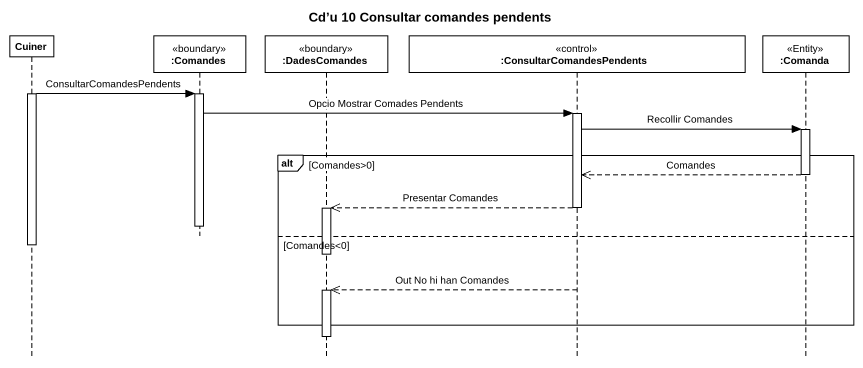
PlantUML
@startuml
title Cd’u 10 Consultar comandes pendents
hide footbox
participant Cuiner
participant ":Comandes" as Comandes <<boundary>>
participant ":DadesComandes" as DadesComandes <<boundary>>
participant ":ConsultarComandesPendents" as ConsultarComandesPendents <<control>>
participant ":Comanda" as Comanda <<Entity>>

activate Cuiner
Cuiner -> Comandes : ConsultarComandesPendents
activate Comandes
Comandes -> ConsultarComandesPendents : Opcio Mostrar Comades Pendents
activate ConsultarComandesPendents
ConsultarComandesPendents -> Comanda : Recollir Comandes
activate Comanda
alt Comandes>0
  Comanda -->> ConsultarComandesPendents : Comandes
  deactivate Comanda
  ConsultarComandesPendents -->> DadesComandes : Presentar Comandes
  deactivate ConsultarComandesPendents
  activate DadesComandes
  deactivate Comandes
else Comandes<0
  deactivate Cuiner
  deactivate DadesComandes
  ConsultarComandesPendents -->> DadesComandes : Out No hi han Comandes
  activate DadesComandes
end
deactivate DadesComandes
@enduml
